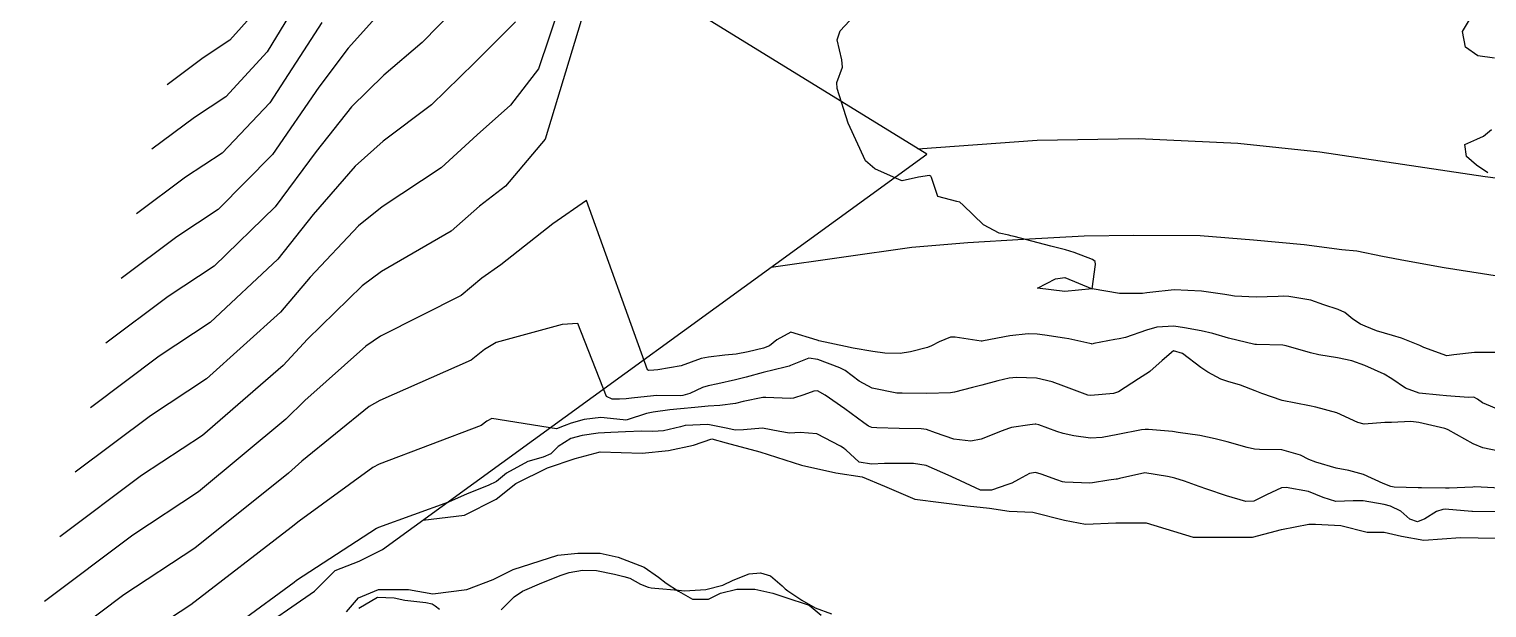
# Model space of a CAD drawing. Header units: metres. Extents: x 307586 to 320046, y 7427249 to 7434250.
# Drawn here: x 313104.1 to 313210.7, y 7432502.9 to 7432545.2 of the extents above; entities that cross this region are included whole.
import ezdxf

# ---------------------------------------------------------------- set-up
doc = ezdxf.new("R2010")
doc.units = ezdxf.units.M
doc.header["$MEASUREMENT"] = 0
for name, color, linetype in [('Area', 45, 'Continuous'), ('Curvas de Nivel 1m', 11, 'Continuous'), ('Curvas de Nivel 5m', 15, 'Continuous'), ('Hidrografia', 140, 'Continuous'), ('Vias Primárias', 230, 'Continuous')]:
    doc.layers.add(name, color=color, linetype=linetype)

msp = doc.modelspace()

# ---------------------------------------------------------------- linework, layer by layer
at = {"layer": 'Area'}
msp.add_polyline3d([(313110.97, 7432494.42, 729.63), (313124.93, 7432504.08, 743.98), (313126.44, 7432505.59, 724.18), (313128.2, 7432506.28, 734.97), (313129.92, 7432507.13, 747.29), (313169.72, 7432536.07, -0.05), (313131.93, 7432559.35, 731.72), (313126.47, 7432562.38, 733.85), (313126.34, 7432562.66, 734), (313117.46, 7432568.53, 744.95), (313112.97, 7432571.93, 739.86), (313117.22, 7432578.27, 752.12), (313122.26, 7432584.7, 741.05), (313124.03, 7432586.32, 740.92), (313127.98, 7432590.54, 741.84), (313133.11, 7432597.17, 744.75), (313134.38, 7432598.62, 745.31), (313138.67, 7432604.12, 746.92), (313148, 7432615.45, 748.78), (313151.81, 7432619.81, 749.07), (313152.23, 7432620.14, 749.08), (313156.07, 7432624.89, 750.25), (313156.78, 7432625.71, 750.41), (313162.92, 7432633, 752.61)], dxfattribs=at)
at = {"layer": 'Curvas de Nivel 1m', "flags": 128}
for points, elevation in [([(313144.49, 7432551.75), (313141.32, 7432542.32), (313139.27, 7432539.64), (313136.83, 7432537.49), (313134.21, 7432535.07), (313129.89, 7432532.21), (313128.16, 7432530.81), (313124.63, 7432527.06), (313122.44, 7432524.51), (313117.03, 7432519.62), (313112.93, 7432516.92), (313107.43, 7432512.79)], 726), ([(313125.69, 7432550.5), (313121.48, 7432543.56), (313118.46, 7432540.27), (313116.15, 7432538.75), (313113.04, 7432536.42)], 731), ([(313136.48, 7432547.98), (313132.8, 7432544.24), (313130, 7432541.85), (313127.64, 7432539.52), (313125.05, 7432536.27), (313122.05, 7432532.22), (313117.6, 7432527.88), (313114.22, 7432525.65), (313109.67, 7432522.24)], 728), ([(313121.3, 7432547.27), (313118.74, 7432544.4), (313116.79, 7432543.11), (313114.17, 7432541.14)], 732), ([(313130.06, 7432546.77), (313127.39, 7432543.82), (313125.26, 7432540.96), (313121.86, 7432536.03), (313117.89, 7432532.01), (313114.86, 7432530.01), (313110.8, 7432526.97)], 729), ([(313139.63, 7432545.74), (313136.65, 7432542.74), (313133.5, 7432539.68), (313129.95, 7432537.01), (313127.9, 7432535.18), (313124.84, 7432531.64), (313122.25, 7432528.38), (313117.31, 7432523.75), (313113.57, 7432521.28), (313108.55, 7432517.51)], 727), ([(313211.26, 7432543.09), (313210.04, 7432543.26), (313209.14, 7432543.89), (313208.9, 7432545.05), (313209.42, 7432545.89)], 726), ([(313210.76, 7432534.7), (313209.94, 7432535.26), (313209.21, 7432535.89), (313209.08, 7432536.76), (313209.96, 7432537.16), (313210.45, 7432537.39), (313211.04, 7432537.86)], 726), ([(313211.72, 7432517.3), (313210.37, 7432517.87), (313210, 7432518.14), (313209.74, 7432518.28), (313209.36, 7432518.26), (313207.74, 7432518.37), (313207.22, 7432518.43), (313205.74, 7432518.57), (313204.75, 7432518.95), (313203.75, 7432519.62), (313203.18, 7432519.96), (313201.76, 7432520.61), (313200.81, 7432520.94), (313199.77, 7432521.16), (313198.4, 7432521.39), (313197.78, 7432521.53), (313196.02, 7432522.04), (313195.78, 7432522.08), (313193.85, 7432522.14), (313193.78, 7432522.13), (313193.71, 7432522.14), (313191.79, 7432522.6), (313190.64, 7432522.95), (313189.79, 7432523.14), (313188.57, 7432523.36), (313187.8, 7432523.48), (313186.55, 7432523.4), (313185.79, 7432523.18), (313184.26, 7432522.66), (313183.79, 7432522.56), (313183.47, 7432522.51), (313181.95, 7432522.21), (313181.82, 7432522.17), (313181.78, 7432522.18), (313181.64, 7432522.21), (313180.11, 7432522.55), (313179.79, 7432522.6), (313178.36, 7432522.82), (313177.79, 7432522.89), (313177.15, 7432522.91), (313175.79, 7432522.78), (313173.88, 7432522.4), (313173.78, 7432522.39), (313173.71, 7432522.39), (313171.79, 7432522.68), (313171.45, 7432522.67), (313170.62, 7432522.34), (313170.08, 7432522.04), (313169.78, 7432521.92), (313168.54, 7432521.59), (313167.77, 7432521.48), (313166.65, 7432521.51), (313165.77, 7432521.62), (313164.33, 7432521.87), (313163.78, 7432522), (313161.82, 7432522.41), (313161.78, 7432522.42), (313161.71, 7432522.45), (313159.79, 7432523.03), (313158.76, 7432522.49), (313158.23, 7432522.04), (313157.77, 7432521.86), (313156.67, 7432521.61), (313155.77, 7432521.44), (313154.94, 7432521.36), (313153.76, 7432521.22), (313153.21, 7432521.11), (313151.75, 7432520.57), (313150.05, 7432520.28), (313149.75, 7432520.25), (313149.39, 7432520.24), (313149.3, 7432520.29), (313144.84, 7432532.67), (313142.37, 7432530.97), (313138.57, 7432527.96), (313137.18, 7432527), (313135.66, 7432525.72), (313129.77, 7432522.74), (313128.68, 7432522.02), (313124.22, 7432518.05), (313122.84, 7432516.68), (313116.46, 7432511.36), (313111.64, 7432508.18), (313105.18, 7432503.33)], 724), ([(313211.69, 7432514.31), (313210.4, 7432514.58), (313209.69, 7432514.86), (313207.86, 7432515.9), (313207.7, 7432515.96), (313207.62, 7432515.99), (313205.71, 7432516.43), (313205.14, 7432516.5), (313203.71, 7432516.43), (313203.23, 7432516.44), (313201.71, 7432516.32), (313201.25, 7432516.44), (313199.72, 7432517.13), (313198.18, 7432517.56), (313197.73, 7432517.65), (313195.73, 7432518.04), (313194.22, 7432518.55), (313193.74, 7432518.75), (313192.66, 7432519.17), (313191.75, 7432519.42), (313191.24, 7432519.59), (313190.28, 7432520.11), (313189.76, 7432520.46), (313188.42, 7432521.48), (313187.78, 7432521.67), (313186.94, 7432520.97), (313186.03, 7432520.16), (313185.88, 7432520.03), (313185.75, 7432519.96), (313185.21, 7432519.63), (313183.74, 7432518.68), (313183.38, 7432518.55), (313181.73, 7432518.4), (313181.51, 7432518.44), (313179.74, 7432519.1), (313178.9, 7432519.4), (313177.75, 7432519.68), (313176.29, 7432519.73), (313175.75, 7432519.67), (313174.93, 7432519.47), (313173.74, 7432519.16), (313173.06, 7432518.99), (313171.74, 7432518.64), (313171.47, 7432518.6), (313169.73, 7432518.56), (313167.93, 7432518.57), (313167.73, 7432518.57), (313167.53, 7432518.58), (313165.74, 7432518.93), (313164.77, 7432519.45), (313163.75, 7432520.23), (313163.37, 7432520.43), (313161.76, 7432521.04), (313161.09, 7432521.13), (313159.75, 7432520.61), (313159.66, 7432520.56), (313159.36, 7432520.48), (313157.75, 7432520.09), (313156.52, 7432519.74), (313155.74, 7432519.54), (313154.45, 7432519.25), (313153.74, 7432519.11), (313153.31, 7432518.98), (313152.38, 7432518.56), (313151.89, 7432518.4), (313151.73, 7432518.39), (313149.92, 7432518.4), (313149.73, 7432518.39), (313148.13, 7432518.21), (313147.73, 7432518.17), (313147.24, 7432518.14), (313146.72, 7432518.13), (313146.29, 7432518.34), (313144.2, 7432523.68), (313143.06, 7432523.61), (313138.23, 7432522.29), (313137.36, 7432521.76), (313136.39, 7432520.98), (313129.72, 7432518.05), (313128.94, 7432517.59), (313124.02, 7432513.61), (313123.04, 7432512.72), (313116.17, 7432507.23), (313111, 7432503.82), (313104.06, 7432498.61)], 723), ([(313211.66, 7432511.63), (313209.82, 7432511.72), (313209.66, 7432511.71), (313207.94, 7432511.62), (313207.66, 7432511.62), (313205.92, 7432511.66), (313205.66, 7432511.66), (313203.9, 7432511.7), (313203.66, 7432511.75), (313203.11, 7432511.96), (313201.67, 7432512.62), (313200.6, 7432512.92), (313199.67, 7432513.09), (313198.17, 7432513.52), (313197.68, 7432513.73), (313197.06, 7432514.03), (313195.69, 7432514.43), (313194.07, 7432514.45), (313193.69, 7432514.47), (313193.15, 7432514.61), (313191.69, 7432515.01), (313190.83, 7432515.24), (313189.7, 7432515.48), (313188.12, 7432515.71), (313187.7, 7432515.76), (313185.95, 7432515.91), (313185.7, 7432515.92), (313185.43, 7432515.9), (313183.7, 7432515.56), (313182.56, 7432515.34), (313181.69, 7432515.28), (313180.47, 7432515.45), (313179.7, 7432515.63), (313179.24, 7432515.78), (313177.91, 7432516.26), (313177.7, 7432516.32), (313177.64, 7432516.32), (313177.26, 7432516.26), (313175.91, 7432516.06), (313175.7, 7432516), (313175.23, 7432515.82), (313173.69, 7432515.22), (313172.94, 7432515.06), (313171.69, 7432515.21), (313170.36, 7432515.68), (313169.7, 7432515.92), (313169.32, 7432515.97), (313167.7, 7432516), (313166.07, 7432516.03), (313165.7, 7432516.07), (313165.47, 7432516.17), (313165.12, 7432516.41), (313163.72, 7432517.42), (313162.29, 7432518.44), (313161.74, 7432518.74), (313161.46, 7432518.73), (313160.73, 7432518.46), (313159.98, 7432518.21), (313159.73, 7432518.18), (313157.96, 7432518.27), (313157.73, 7432518.26), (313156.28, 7432517.96), (313155.72, 7432517.83), (313154.58, 7432517.68), (313153.72, 7432517.63), (313152.76, 7432517.52), (313151.72, 7432517.42), (313150.93, 7432517.36), (313149.71, 7432517.19), (313149.22, 7432517.08), (313147.8, 7432516.62), (313147.7, 7432516.61), (313147.52, 7432516.62), (313145.87, 7432516.8), (313144.67, 7432516.66), (313143.7, 7432516.38), (313143.2, 7432516.18), (313142.63, 7432515.97), (313137.9, 7432516.72), (313137.54, 7432516.52), (313137.13, 7432516.2), (313129.66, 7432513.38), (313129.21, 7432513.13), (313123.82, 7432509.22), (313123.24, 7432508.74), (313115.88, 7432503.1), (313110.35, 7432499.45)], 722), ([(313211.58, 7432509.9), (313209.63, 7432509.91), (313209.6, 7432509.92), (313207.64, 7432510.08), (313207.47, 7432510.07), (313207.01, 7432509.91), (313206.16, 7432509.38), (313205.63, 7432509.17), (313205.06, 7432509.36), (313204.4, 7432509.94), (313203.64, 7432510.3), (313203.17, 7432510.43), (313201.64, 7432510.7), (313200.91, 7432510.71), (313199.64, 7432510.66), (313198.72, 7432510.94), (313197.65, 7432511.37), (313196.01, 7432511.68), (313195.66, 7432511.64), (313194.58, 7432511.13), (313193.64, 7432510.68), (313193.07, 7432510.64), (313191.65, 7432511.06), (313190.21, 7432511.55), (313189.66, 7432511.75), (313188.58, 7432512.13), (313187.88, 7432512.35), (313187.67, 7432512.4), (313187.32, 7432512.49), (313185.67, 7432512.74), (313183.82, 7432512.34), (313183.66, 7432512.29), (313183.58, 7432512.28), (313183.03, 7432512.2), (313181.85, 7432512.01), (313181.66, 7432512), (313179.82, 7432512.07), (313179.66, 7432512.1), (313179.24, 7432512.24), (313178.08, 7432512.66), (313177.67, 7432512.76), (313177.24, 7432512.69), (313176.44, 7432512.27), (313175.94, 7432512), (313175.66, 7432511.89), (313174.46, 7432511.49), (313173.65, 7432511.47), (313171.82, 7432512.33), (313171.66, 7432512.41), (313171.51, 7432512.49), (313169.67, 7432513.29), (313168.75, 7432513.44), (313167.67, 7432513.44), (313166.63, 7432513.43), (313165.67, 7432513.37), (313164.78, 7432513.52), (313163.8, 7432514.43), (313163.74, 7432514.48), (313163.68, 7432514.52), (313163.41, 7432514.71), (313161.69, 7432515.59), (313160.45, 7432515.71), (313159.69, 7432515.66), (313158.98, 7432515.76), (313157.7, 7432516.01), (313156.31, 7432515.9), (313155.7, 7432515.88), (313155.16, 7432515.99), (313153.7, 7432516.29), (313152.06, 7432516.2), (313151.7, 7432516.12), (313150.47, 7432515.81), (313149.69, 7432515.78), (313148.89, 7432515.8), (313147.69, 7432515.74), (313146.61, 7432515.71), (313145.69, 7432515.66), (313144.52, 7432515.49), (313143.69, 7432515.25), (313142.76, 7432514.68), (313142.22, 7432514.14), (313141.67, 7432513.89), (313140.55, 7432513.58), (313138.97, 7432512.72), (313138.26, 7432512.12), (313137.65, 7432511.83), (313136.1, 7432511.22), (313134.73, 7432510.6), (313129.61, 7432508.74), (313129.47, 7432508.67), (313123.62, 7432504.86), (313123.44, 7432504.73), (313115.6, 7432498.97)], 721), ([(313138.59, 7432502.72), (313139.55, 7432503.67), (313140.16, 7432504.1), (313141.56, 7432504.69), (313142.98, 7432505.27), (313143.57, 7432505.46), (313144.55, 7432505.63), (313145.57, 7432505.6), (313146.87, 7432505.32), (313147.57, 7432505.17), (313147.99, 7432505.03), (313148.78, 7432504.6), (313149.34, 7432504.37), (313149.56, 7432504.33), (313149.84, 7432504.31), (313151.56, 7432504.15), (313152.01, 7432504.12), (313153.56, 7432504.21), (313154.8, 7432504.53), (313155.57, 7432504.9), (313156.72, 7432505.36), (313157.57, 7432505.43), (313158.3, 7432505.22), (313159.15, 7432504.48), (313159.36, 7432504.27), (313159.56, 7432504.12), (313160.59, 7432503.42), (313161.55, 7432502.88), (313162.76, 7432502.44)], 721), ([(313128.19, 7432502.85), (313129.55, 7432503.64), (313130.76, 7432503.61), (313131.55, 7432503.42), (313133.09, 7432503.25), (313133.55, 7432503.15), (313133.77, 7432503.01), (313134.09, 7432502.78)], 721)]:
    msp.add_lwpolyline(points, dxfattribs=dict(at, elevation=elevation))
at = {"layer": 'Curvas de Nivel 5m', "flags": 128}
for points, elevation in [([(313145.92, 7432550.77), (313141.8, 7432537.16), (313138.91, 7432533.73), (313137.01, 7432532.25), (313134.93, 7432530.42), (313129.83, 7432527.47), (313128.42, 7432526.43), (313124.42, 7432522.53), (313122.64, 7432520.61), (313116.74, 7432515.49), (313112.28, 7432512.55), (313106.3, 7432508.06)], 725), ([(313125.47, 7432545.69), (313121.67, 7432539.81), (313118.17, 7432536.14), (313115.5, 7432534.38), (313111.92, 7432531.69)], 730), ([(313211.78, 7432521.56), (313210.11, 7432521.54), (313209.78, 7432521.56), (313208.28, 7432521.39), (313207.77, 7432521.3), (313206.08, 7432521.92), (313205.78, 7432522.06), (313204.45, 7432522.6), (313203.79, 7432522.8), (313202.61, 7432523.14), (313201.8, 7432523.47), (313201.46, 7432523.63), (313200.89, 7432523.98), (313200.3, 7432524.49), (313199.81, 7432524.7), (313198.77, 7432525.05), (313197.82, 7432525.37), (313196.2, 7432525.66), (313195.82, 7432525.67), (313195.43, 7432525.65), (313193.82, 7432525.61), (313192.23, 7432525.68), (313191.82, 7432525.74), (313191.52, 7432525.8), (313189.82, 7432526.04), (313187.82, 7432526.14), (313186.03, 7432525.95), (313185.82, 7432525.91), (313185.51, 7432525.86), (313183.82, 7432525.87), (313181.82, 7432526.21), (313179.82, 7432526.02), (313177.82, 7432526.26), (313179.13, 7432526.95), (313179.83, 7432527.04), (313181.82, 7432526.21), (313182.07, 7432527.99), (313182.04, 7432528.21), (313181.85, 7432528.35), (313180.51, 7432528.88), (313179.86, 7432529.07), (313178.79, 7432529.33), (313177.87, 7432529.58), (313176.11, 7432530.03), (313175.87, 7432530.1), (313175.72, 7432530.13), (313175.03, 7432530.29), (313173.88, 7432530.9), (313172.39, 7432532.33), (313172.14, 7432532.56), (313171.91, 7432532.6), (313170.53, 7432532.97), (313170.06, 7432534.36), (313170.03, 7432534.46), (313169.92, 7432534.5), (313169.11, 7432534.37), (313167.92, 7432534.11), (313167.72, 7432534.18), (313165.93, 7432535), (313165.23, 7432535.57), (313163.97, 7432538.34), (313163.16, 7432540.86), (313163.14, 7432541.31), (313163.57, 7432542.43), (313163.51, 7432542.96), (313163.18, 7432544.44), (313163.38, 7432545.1), (313164.06, 7432545.82)], 725)]:
    msp.add_lwpolyline(points, dxfattribs=dict(at, elevation=elevation))
at = {"layer": 'Hidrografia'}
for points, elevation in [([(313132.87, 7432509.28), (313135.92, 7432509.66), (313138.23, 7432510.82), (313139.67, 7432511.97), (313141.98, 7432513.12), (313144, 7432513.8), (313145.83, 7432514.28), (313148.9, 7432514.18), (313150.83, 7432514.37), (313152.65, 7432514.76), (313154, 7432515.24), (313155.06, 7432514.95), (313157.5, 7432514.28), (313160.57, 7432513.32), (313163.07, 7432512.74), (313164.99, 7432512.45), (313166.63, 7432511.78), (313168.84, 7432510.82), (313172.69, 7432510.34), (313174.32, 7432510.15), (313175.76, 7432509.95), (313177.49, 7432509.86), (313179.8, 7432509.28), (313181.34, 7432508.99), (313183.55, 7432509.09), (313185.76, 7432509.09), (313189.22, 7432508.03), (313191.34, 7432508.03), (313193.55, 7432508.03), (313195.66, 7432508.61), (313197.68, 7432508.99), (313198.16, 7432508.99), (313200.02, 7432508.89), (313201.94, 7432508.41), (313203.19, 7432508.41), (313204.44, 7432508.12), (313206.08, 7432507.83), (313208.77, 7432508.02), (313212.62, 7432507.93)], 691.82), ([(313127.27, 7432502.58), (313128.15, 7432503.61), (313129.62, 7432504.2), (313131.82, 7432504.2), (313133.59, 7432503.9), (313136.09, 7432504.2), (313138, 7432504.93), (313139.47, 7432505.67), (313142.74, 7432506.73), (313144.21, 7432506.88), (313145.82, 7432506.88), (313147.15, 7432506.58), (313149.06, 7432505.85), (313150.09, 7432505.11), (313150.67, 7432504.67), (313151.56, 7432504.08), (313152.59, 7432503.5), (313153.76, 7432503.5), (313154.64, 7432503.94), (313155.82, 7432504.23), (313157.14, 7432504.23), (313158.46, 7432503.94), (313159.35, 7432503.64), (313161.11, 7432503.06), (313161.99, 7432502.32)], 128.58)]:
    msp.add_lwpolyline(points, dxfattribs=dict(at, elevation=elevation))
at = {"layer": 'Vias Primárias'}
for points in [[(313169.08, 7432536.46), (313177.79, 7432537.09), (313185.2, 7432537.2), (313192.48, 7432536.88), (313198.48, 7432536.24), (313210.58, 7432534.42), (313230.53, 7432531.86)], [(313169.08, 7432536.46), (313177.79, 7432537.09), (313185.2, 7432537.2), (313192.48, 7432536.88), (313198.48, 7432536.24), (313210.58, 7432534.42), (313230.53, 7432531.86)], [(313158.34, 7432527.8), (313168.62, 7432529.26), (313172.73, 7432529.59), (313176.79, 7432529.85), (313181.23, 7432530.09), (313184.87, 7432530.14), (313189.73, 7432530.12), (313193.62, 7432529.79), (313197.34, 7432529.45), (313200.08, 7432529.1), (313201.17, 7432528.98), (313203.05, 7432528.61), (313203.05, 7432528.61), (313204.73, 7432528.28), (313207.57, 7432527.78), (313211.62, 7432527.13)], [(313158.34, 7432527.8), (313168.62, 7432529.26), (313172.73, 7432529.59), (313176.79, 7432529.85), (313181.23, 7432530.09), (313184.87, 7432530.14), (313189.73, 7432530.12), (313193.62, 7432529.79), (313197.34, 7432529.45), (313200.08, 7432529.1), (313201.17, 7432528.98), (313203.05, 7432528.61), (313203.05, 7432528.61), (313204.73, 7432528.28), (313207.57, 7432527.78), (313211.62, 7432527.13)]]:
    msp.add_lwpolyline(points, dxfattribs=at)

doc.saveas('drawing.dxf')
